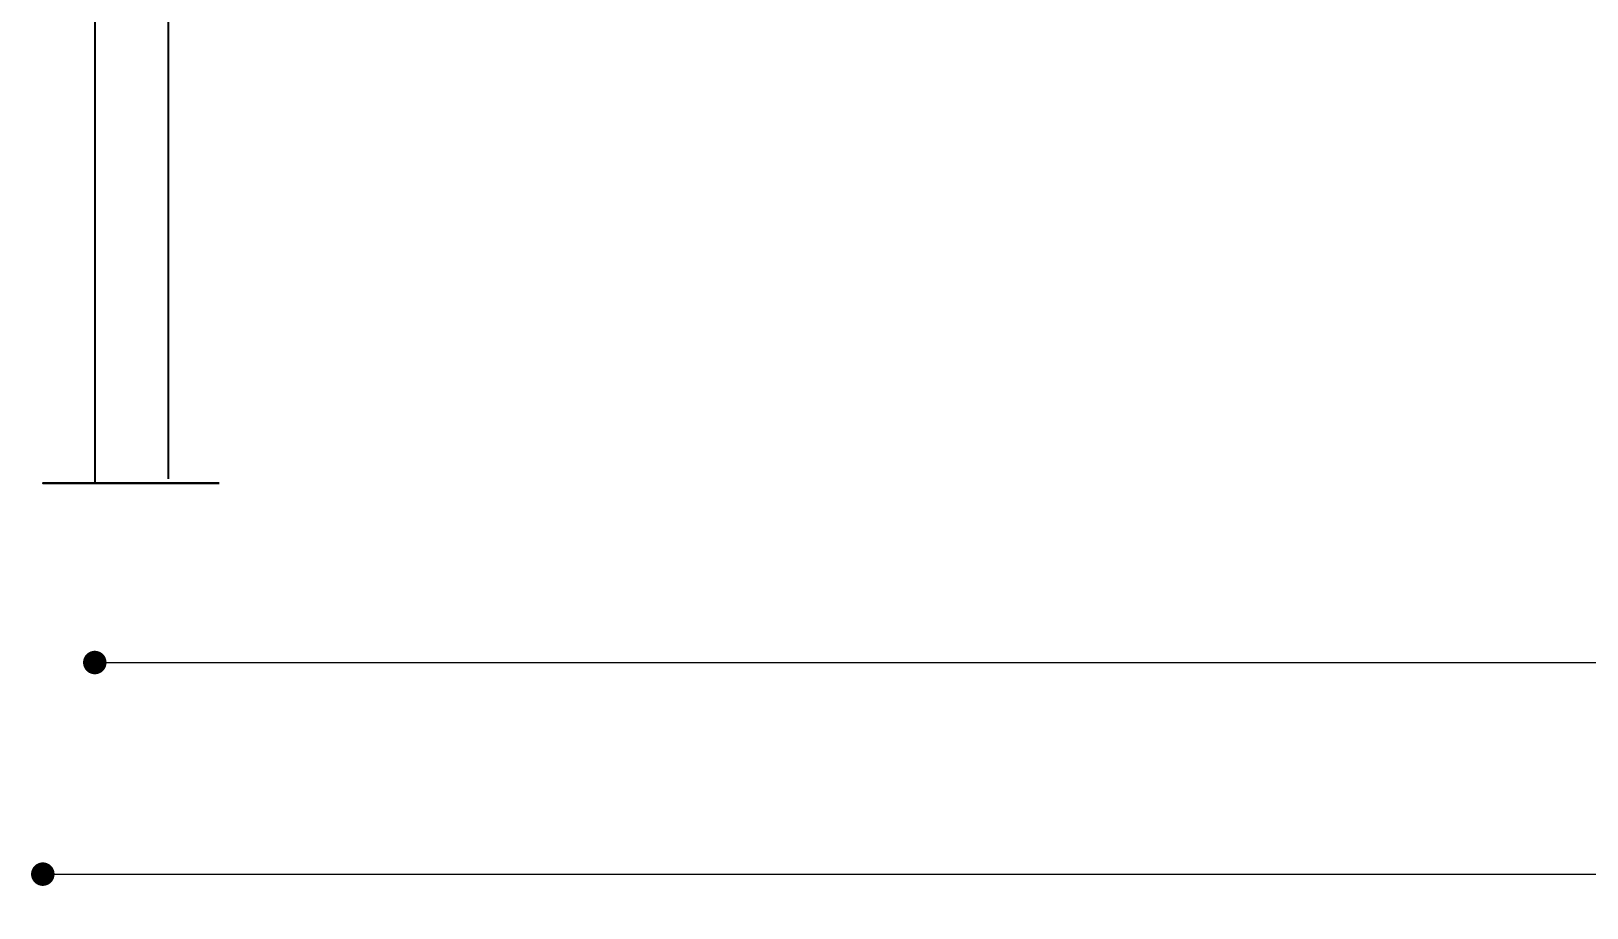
# Model space of a CAD drawing. Header units: millimetres. Extents: x 10366 to 13995, y 24552 to 29685.
# Drawn here: x 10994 to 12054, y 26955 to 27552 of the extents above; entities that cross this region are included whole.
import ezdxf

# ---------------------------------------------------------------- set-up
doc = ezdxf.new("R2010")
doc.units = ezdxf.units.MM
doc.header["$LTSCALE"] = 3
doc.layers.add('Default', color=7, linetype='Continuous')
doc.layers.add('Hidden_lines', color=7, linetype='Continuous')
doc.styles.get("Standard").update_dxf_attribs({"font": 'arial.ttf'})
doc.dimstyles.new('MATEUSZ', dxfattribs={"dimtxt": 35, "dimasz": 16, "dimexe": 0.18, "dimexo": 0.0625, "dimgap": 0.09, "dimtad": 0, "dimdec": 0, "dimdsep": 46, "dimtxsty": 'Standard', "dimblk": 'DOT', "dimcen": 0.09, "dimse1": 1, "dimse2": 1, "dimadec": 0, "dimazin": 0, "dimtfac": 1, "dimtdec": 0, "dimtofl": 0, "dimtmove": 0, "dimatfit": 3, "dimfxl": 1, "dimtolj": 1, "dimtzin": 0, "dimlwd": 9, "dimlwe": 9, "dimarcsym": 0})

# ---------------------------------------------------------------- blocks, each defined once
blk = doc.blocks.new('_Dot')
at = {"color": 0, "linetype": 'ByBlock', "lineweight": -2}
blk.add_line((-0.5, 0), (-1, 0), dxfattribs=at)
at = {"color": 0, "linetype": 'ByBlock', "const_width": 0.5}
blk.add_lwpolyline([(-0.25, 0, 1), (0.25, 0, 1)], format="xyb", close=True, dxfattribs=at)
blk = doc.blocks.new('*D24')
at = {"color": 0, "lineweight": 9, "transparency": 16777216}
for p, q in [((11053.6, 27122.1), (12115, 27122.1)), ((13281.6, 27122.1), (12220.2, 27122.1))]:
    blk.add_line(p, q, dxfattribs=at)
at = {"layer": 'Defpoints', "color": 0, "transparency": 16777216}
for p in [(11037.6, 27247.2), (13297.6, 27247.2), (13297.6, 27122.1)]:
    blk.add_point(p, dxfattribs=at)
at = {"color": 0, "lineweight": 9, "transparency": 16777216, "xscale": 16, "yscale": 16, "zscale": 16, "rotation": 180}
blk.add_blockref('_Dot', (11037.6, 27122.1), dxfattribs=at)
at = {"color": 0, "lineweight": 9, "transparency": 16777216, "xscale": 16, "yscale": 16, "zscale": 16}
blk.add_blockref('_Dot', (13297.6, 27122.1), dxfattribs=at)
at = {"color": 0, "transparency": 16777216, "insert": (12167.6, 27122.1), "char_height": 35, "attachment_point": 5}
blk.add_mtext('\\A1;2260', dxfattribs=at)
blk = doc.blocks.new('*D25')
at = {"color": 0, "lineweight": 9, "transparency": 16777216}
for p, q in [((11018.2, 26978), (12114.8, 26978)), ((13316.6, 26978), (12220, 26978))]:
    blk.add_line(p, q, dxfattribs=at)
at = {"layer": 'Defpoints', "color": 0, "transparency": 16777216}
for p in [(11002.2, 27244.2), (13332.6, 27244.2), (13332.6, 26978)]:
    blk.add_point(p, dxfattribs=at)
at = {"color": 0, "lineweight": 9, "transparency": 16777216, "xscale": 16, "yscale": 16, "zscale": 16, "rotation": 180}
blk.add_blockref('_Dot', (11002.2, 26978), dxfattribs=at)
at = {"color": 0, "lineweight": 9, "transparency": 16777216, "xscale": 16, "yscale": 16, "zscale": 16}
blk.add_blockref('_Dot', (13332.6, 26978), dxfattribs=at)
at = {"color": 0, "transparency": 16777216, "insert": (12167.4, 26978), "char_height": 35, "attachment_point": 5}
blk.add_mtext('\\A1;2330', dxfattribs=at)

msp = doc.modelspace()

# ---------------------------------------------------------------- linework, layer by layer
at = {"layer": 'Default', "color": 0}
for p, q in [((11037.6, 27744.2), (11037.6, 27247.2)), ((11087.6, 27744.2), (11087.6, 27247.2))]:
    msp.add_line(p, q, dxfattribs=at)
msp.add_polyline3d([(11122.2, 27244.2, 0), (11122.2, 27244.2, 0), (11122.2, 27244.2, 0), (11122.2, 27244.2, 0), (11122.2, 27244.2, 0), (11122.2, 27244.2, 0), (11122.2, 27244.2, 0), (11122.2, 27244.2, 0), (11122.2, 27244.2, 0), (11122.2, 27244.2, 0), (11122.2, 27244.2, 0), (11122.1, 27244.2, 0), (11121.8, 27244.2, 0), (11120.5, 27244.2, 0), (11114.8, 27244.2, 0), (11011.3, 27244.2, 0), (11002.5, 27244.2, 0), (11002.3, 27244.2, 0), (11002.2, 27244.2, 0), (11002.2, 27244.2, 0), (11002.2, 27244.2, 0), (11002.2, 27244.2, 0), (11002.2, 27244.2, 0), (11002.2, 27244.2, 0), (11002.2, 27244.2, 0), (11002.2, 27244.2, 0), (11002.2, 27244.2, 0), (11002.2, 27244.2, 0), (11002.2, 27244.2, 0), (11002.2, 27244.2, 0), (11002.2, 27244.2, 0), (11002.2, 27244.2, 0), (11002.3, 27244.2, 0), (11002.3, 27244.2, 0), (11002.6, 27244.2, 0), (11004, 27244.2, 0), (11009.6, 27244.2, 0)], close=True, dxfattribs=at)
at = {"layer": 'Hidden_lines', "color": 0}
msp.add_line((11037.6, 27247.2), (11037.6, 27244.2), dxfattribs=at)
msp.add_line((11037.6, 27247.2), (11037.6, 27244.2), dxfattribs=at)

# ---------------------------------------------------------------- dimensions: what is measured, and where the dimension line sits
for base, p1, p2, picture, middle in [((13332.6, 26978), (11002.2, 27244.2), (13332.6, 27244.2), '*D25', (12167.4, 26978)), ((13297.6, 27122.1), (11037.6, 27247.2), (13297.6, 27247.2), '*D24', (12167.6, 27122.1))]:
    dim = msp.add_linear_dim(base=base, p1=p1, p2=p2, dimstyle='MATEUSZ')
    dim.commit()
    dim.dimension.update_dxf_attribs({"geometry": picture, "text_midpoint": middle})

doc.saveas('drawing.dxf')
